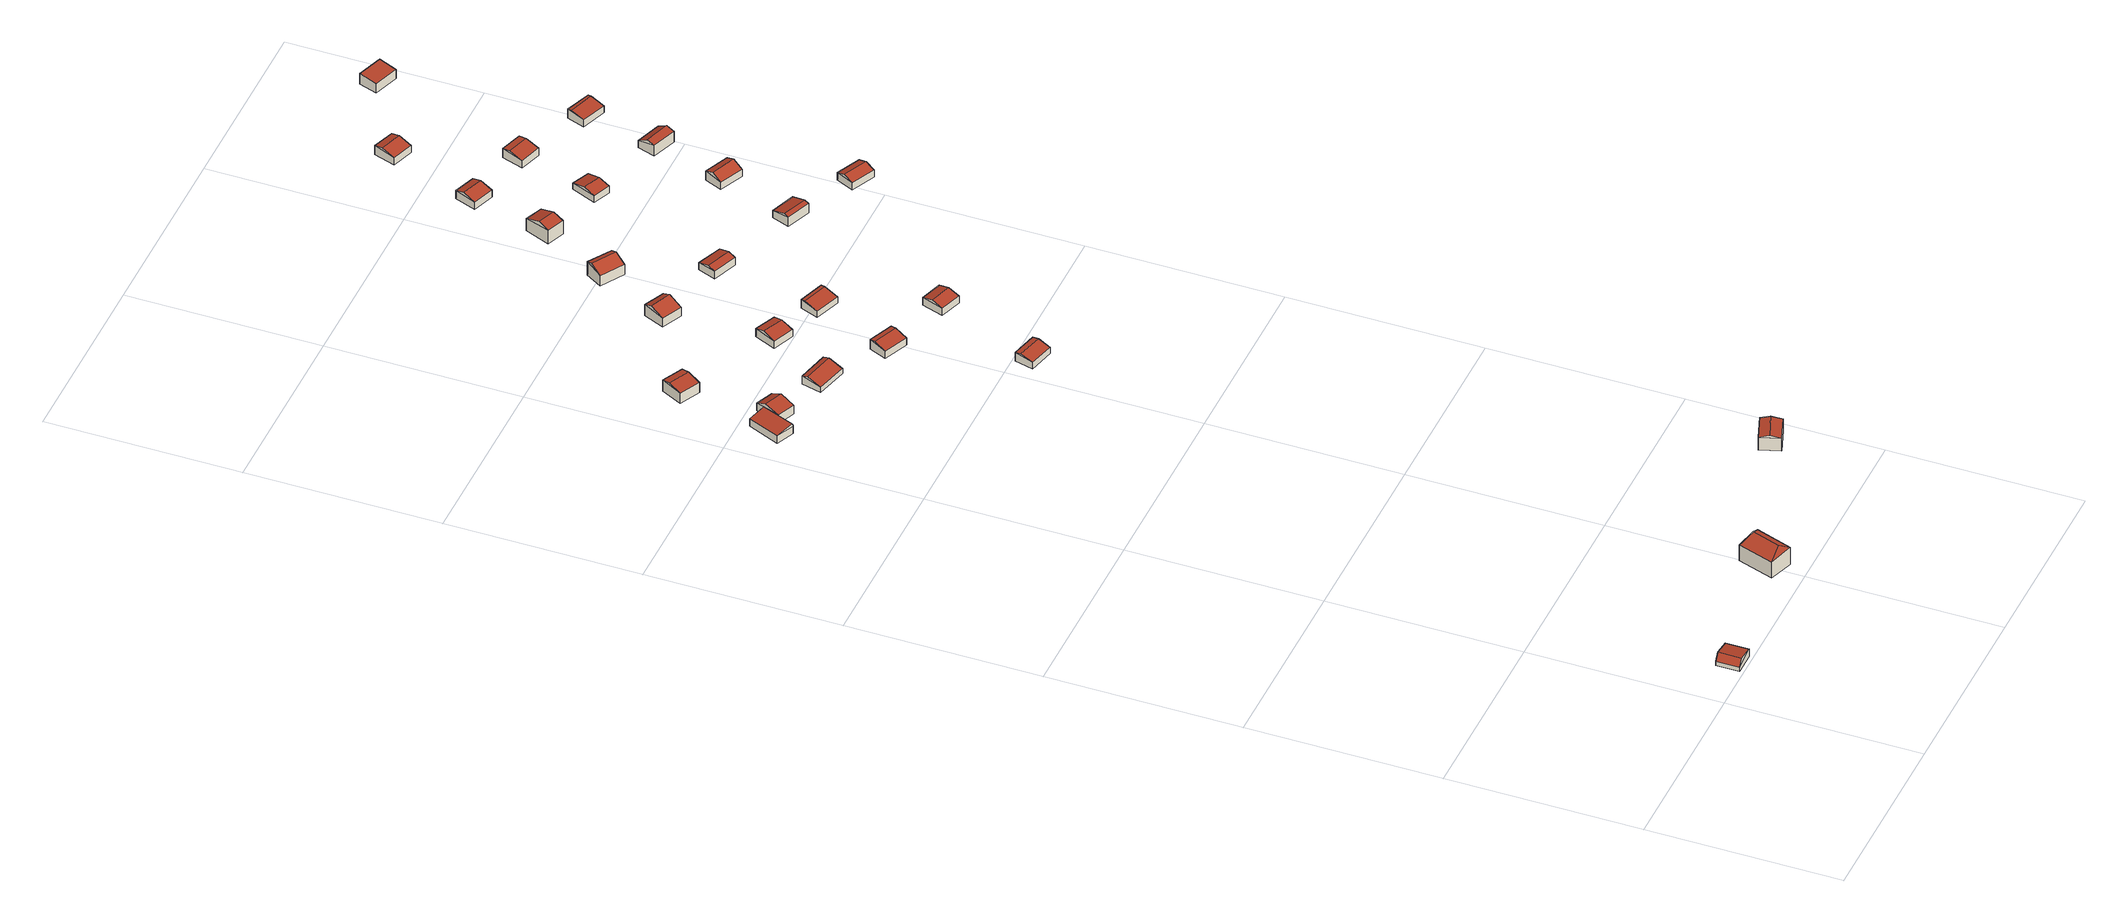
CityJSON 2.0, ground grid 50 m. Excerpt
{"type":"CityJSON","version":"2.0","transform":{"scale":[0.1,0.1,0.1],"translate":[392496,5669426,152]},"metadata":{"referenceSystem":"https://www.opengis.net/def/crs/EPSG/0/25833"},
"CityObjects":{
"building1":{"type":"Building","attributes":{"Dachtyp_tdc":"tdcGableRoof","Gemeindeschluessel":14627140,"Dachneigung":10.19,"QualitaetDacherkennung":43,"Geometrietyp2DReferenz":"3000","function":"31001_9998","roofType":"3100","measuredHeight":3.04},"geometry":[{"type":"MultiSurface","lod":"2","boundaries":[[[0,1,2,3]],[[1,4,5,2]],[[4,6,7,5]],[[6,0,3,7]],[[4,1,8]],[[0,6,9]],[[1,0,9,8]],[[6,4,8,9]],[[3,2,5,7]]],"semantics":{"surfaces":[{"type":"WallSurface"},{"type":"RoofSurface"},{"type":"GroundSurface"}],"values":[0,0,0,0,0,0,1,1,2]}}]},
"building2":{"type":"Building","attributes":{"Dachtyp_tdc":"tdcHipAndGableRoof","Gemeindeschluessel":14627140,"Dachneigung":10.4,"QualitaetDacherkennung":27,"Geometrietyp2DReferenz":"3000","function":"31001_9998","roofType":"5000","measuredHeight":5.52},"geometry":[{"type":"MultiSurface","lod":"2","boundaries":[[[10,11,12,13]],[[11,14,15,12]],[[14,16,17,15]],[[16,10,13,17]],[[14,11,18]],[[10,16,19]],[[11,10,19,18]],[[16,14,18,19]],[[13,12,15,17]]],"semantics":{"surfaces":[{"type":"WallSurface"},{"type":"RoofSurface"},{"type":"GroundSurface"}],"values":[0,0,0,0,1,0,1,1,2]}}]},
"building3":{"type":"Building","attributes":{"Dachtyp_tdc":"tdcGableRoof","Gemeindeschluessel":14627140,"Dachneigung":10.4,"QualitaetDacherkennung":29,"Geometrietyp2DReferenz":"3000","function":"31001_9998","roofType":"3100","measuredHeight":3},"geometry":[{"type":"MultiSurface","lod":"2","boundaries":[[[20,21,22,23]],[[21,24,25,22]],[[24,26,27,25]],[[26,28,29,27]],[[28,20,23,29]],[[28,30,31,20]],[[32,33,31,30,34]],[[26,34,30,28]],[[24,32,34,26]],[[21,33,32,24]],[[20,31,33,21]],[[23,22,25,27,29]]],"semantics":{"surfaces":[{"type":"WallSurface"},{"type":"RoofSurface"},{"type":"GroundSurface"}],"values":[0,0,0,0,0,1,1,0,0,0,0,2]}}]},
"building4":{"type":"Building","attributes":{"Dachtyp_tdc":"tdcFreeFormRoof","Gemeindeschluessel":14627140,"Dachneigung":14.3,"QualitaetDacherkennung":90,"Geometrietyp2DReferenz":"3000","function":"31001_9998","roofType":"5000","measuredHeight":3.65},"geometry":[{"type":"MultiSurface","lod":"2","boundaries":[[[35,36,37,38]],[[36,39,40,37]],[[39,41,42,40]],[[41,35,38,42]],[[36,43,44,39]],[[43,35,41,44]],[[41,39,44]],[[36,35,43]],[[38,37,40,42]]],"semantics":{"surfaces":[{"type":"WallSurface"},{"type":"RoofSurface"},{"type":"GroundSurface"}],"values":[0,0,0,0,1,1,0,0,2]}}]},
"building5":{"type":"Building","attributes":{"Dachtyp_tdc":"tdcGableRoof","Gemeindeschluessel":14627140,"Dachneigung":13.1,"QualitaetDacherkennung":79,"Geometrietyp2DReferenz":"3000","function":"31001_9998","roofType":"3100","measuredHeight":3.81},"geometry":[{"type":"MultiSurface","lod":"2","boundaries":[[[45,46,47,48]],[[46,49,50,47]],[[49,51,52,50]],[[51,45,48,52]],[[49,46,53]],[[45,51,54]],[[46,45,54,53]],[[51,49,53,54]],[[48,47,50,52]]],"semantics":{"surfaces":[{"type":"WallSurface"},{"type":"RoofSurface"},{"type":"GroundSurface"}],"values":[0,0,0,0,0,0,1,1,2]}}]},
"building6":{"type":"Building","attributes":{"Dachtyp_tdc":"tdcGableRoof","Gemeindeschluessel":14627140,"Dachneigung":14.14,"QualitaetDacherkennung":77,"Geometrietyp2DReferenz":"3000","function":"31001_9998","roofType":"3100","measuredHeight":4.47},"geometry":[{"type":"MultiSurface","lod":"2","boundaries":[[[55,56,57,58]],[[56,59,60,57]],[[59,61,62,60]],[[61,55,58,62]],[[59,56,63]],[[55,61,64]],[[56,55,64,63]],[[61,59,63,64]],[[58,57,60,62]]],"semantics":{"surfaces":[{"type":"WallSurface"},{"type":"RoofSurface"},{"type":"GroundSurface"}],"values":[0,0,0,0,0,0,1,1,2]}}]},
"building7":{"type":"Building","attributes":{"Dachtyp_tdc":"tdcGableRoof","Gemeindeschluessel":14627140,"Dachneigung":20.18,"QualitaetDacherkennung":69,"Geometrietyp2DReferenz":"3000","function":"31001_9998","roofType":"3100","measuredHeight":2.87},"geometry":[{"type":"MultiSurface","lod":"2","boundaries":[[[65,66,67,68]],[[66,69,70,67]],[[69,71,72,70]],[[71,65,68,72]],[[69,66,73]],[[65,71,74]],[[66,65,74,73]],[[71,69,73,74]],[[68,67,70,72]]],"semantics":{"surfaces":[{"type":"WallSurface"},{"type":"RoofSurface"},{"type":"GroundSurface"}],"values":[0,0,0,0,0,0,1,1,2]}}]},
"building8":{"type":"Building","attributes":{"Dachtyp_tdc":"tdcGableRoof","Gemeindeschluessel":14627140,"Dachneigung":14.65,"QualitaetDacherkennung":78,"Geometrietyp2DReferenz":"3000","function":"31001_9998","roofType":"3100","measuredHeight":2.87},"geometry":[{"type":"MultiSurface","lod":"2","boundaries":[[[75,76,77,78]],[[76,79,80,77]],[[79,81,82,80]],[[81,75,78,82]],[[79,76,83]],[[75,81,84]],[[76,75,84,83]],[[81,79,83,84]],[[78,77,80,82]]],"semantics":{"surfaces":[{"type":"WallSurface"},{"type":"RoofSurface"},{"type":"GroundSurface"}],"values":[0,0,0,0,0,0,1,1,2]}}]},
"building9":{"type":"Building","attributes":{"Dachtyp_tdc":"tdcGableRoof","Gemeindeschluessel":14627140,"Dachneigung":15.41,"QualitaetDacherkennung":80,"Geometrietyp2DReferenz":"3000","function":"31001_9998","roofType":"3100","measuredHeight":3.05},"geometry":[{"type":"MultiSurface","lod":"2","boundaries":[[[85,86,87,88]],[[86,89,90,87]],[[89,91,92,90]],[[91,85,88,92]],[[89,86,93]],[[85,91,94]],[[86,85,94,93]],[[91,89,93,94]],[[88,87,90,92]]],"semantics":{"surfaces":[{"type":"WallSurface"},{"type":"RoofSurface"},{"type":"GroundSurface"}],"values":[0,0,0,0,0,0,1,1,2]}}]},
"building10":{"type":"Building","attributes":{"Dachtyp_tdc":"tdcGableRoof","Gemeindeschluessel":14627140,"Dachneigung":16.5,"QualitaetDacherkennung":89,"Geometrietyp2DReferenz":"3000","function":"31001_9998","roofType":"3100","measuredHeight":3.11},"geometry":[{"type":"MultiSurface","lod":"2","boundaries":[[[95,96,97,98]],[[96,99,100,97]],[[99,101,102,100]],[[101,95,98,102]],[[99,96,103]],[[95,101,104]],[[96,95,104,103]],[[101,99,103,104]],[[98,97,100,102]]],"semantics":{"surfaces":[{"type":"WallSurface"},{"type":"RoofSurface"},{"type":"GroundSurface"}],"values":[0,0,0,0,0,0,1,1,2]}}]},
"building11":{"type":"Building","attributes":{"Dachtyp_tdc":"tdcGableRoof","Gemeindeschluessel":14627140,"Dachneigung":22.69,"QualitaetDacherkennung":87,"Geometrietyp2DReferenz":"3000","function":"31001_9998","roofType":"3100","measuredHeight":4.17},"geometry":[{"type":"MultiSurface","lod":"2","boundaries":[[[105,106,107,108]],[[106,109,110,107]],[[109,111,112,110]],[[111,105,108,112]],[[109,106,113]],[[105,111,114]],[[106,105,114,113]],[[111,109,113,114]],[[108,107,110,112]]],"semantics":{"surfaces":[{"type":"WallSurface"},{"type":"RoofSurface"},{"type":"GroundSurface"}],"values":[0,0,0,0,0,0,1,1,2]}}]},
"building12":{"type":"Building","attributes":{"Dachtyp_tdc":"tdcGableRoof","Gemeindeschluessel":14627140,"Dachneigung":14.94,"QualitaetDacherkennung":84,"Geometrietyp2DReferenz":"3000","function":"31001_9998","roofType":"3100","measuredHeight":2.81},"geometry":[{"type":"MultiSurface","lod":"2","boundaries":[[[115,116,117,118]],[[116,119,120,117]],[[119,121,122,120]],[[121,115,118,122]],[[119,116,123]],[[115,121,124]],[[116,115,124,123]],[[121,119,123,124]],[[118,117,120,122]]],"semantics":{"surfaces":[{"type":"WallSurface"},{"type":"RoofSurface"},{"type":"GroundSurface"}],"values":[0,0,0,0,0,0,1,1,2]}}]},
"building13":{"type":"Building","attributes":{"Dachtyp_tdc":"tdcGableRoof","Gemeindeschluessel":14627140,"Dachneigung":16.67,"QualitaetDacherkennung":86,"Geometrietyp2DReferenz":"3000","function":"31001_9998","roofType":"3100","measuredHeight":3.02},"geometry":[{"type":"MultiSurface","lod":"2","boundaries":[[[125,126,127,128]],[[126,129,130,127]],[[129,131,132,130]],[[131,125,128,132]],[[129,126,133]],[[125,131,134]],[[126,125,134,133]],[[131,129,133,134]],[[128,127,130,132]]],"semantics":{"surfaces":[{"type":"WallSurface"},{"type":"RoofSurface"},{"type":"GroundSurface"}],"values":[0,0,0,0,0,0,1,1,2]}}]},
"building14":{"type":"Building","attributes":{"Dachtyp_tdc":"tdcGableRoof","Gemeindeschluessel":14627140,"Dachneigung":26.86,"QualitaetDacherkennung":82,"Geometrietyp2DReferenz":"3000","function":"31001_9998","roofType":"3100","measuredHeight":4.58},"geometry":[{"type":"MultiSurface","lod":"2","boundaries":[[[135,136,137,138]],[[136,139,140,137]],[[139,141,142,140]],[[141,135,138,142]],[[139,136,143]],[[135,141,144]],[[136,135,144,143]],[[141,139,143,144]],[[138,137,140,142]]],"semantics":{"surfaces":[{"type":"WallSurface"},{"type":"RoofSurface"},{"type":"GroundSurface"}],"values":[0,0,0,0,0,0,1,1,2]}}]},
"building15":{"type":"Building","attributes":{"Dachtyp_tdc":"tdcGableRoof","Gemeindeschluessel":14627140,"Dachneigung":17.56,"QualitaetDacherkennung":86,"Geometrietyp2DReferenz":"3000","function":"31001_9998","roofType":"3100","measuredHeight":2.87},"geometry":[{"type":"MultiSurface","lod":"2","boundaries":[[[145,146,147,148]],[[146,149,150,147]],[[149,151,152,150]],[[151,145,148,152]],[[149,146,153]],[[145,151,154]],[[146,145,154,153]],[[151,149,153,154]],[[148,147,150,152]]],"semantics":{"surfaces":[{"type":"WallSurface"},{"type":"RoofSurface"},{"type":"GroundSurface"}],"values":[0,0,0,0,0,0,1,1,2]}}]},
"building16":{"type":"Building","attributes":{"Dachtyp_tdc":"tdcGableRoof","Gemeindeschluessel":14627140,"Dachneigung":19.54,"QualitaetDacherkennung":79,"Geometrietyp2DReferenz":"3000","function":"31001_9998","roofType":"3100","measuredHeight":5.04},"geometry":[{"type":"MultiSurface","lod":"2","boundaries":[[[155,156,157,158]],[[156,159,160,157]],[[159,161,162,160]],[[161,155,158,162]],[[159,156,163]],[[155,161,164]],[[156,155,164,163]],[[161,159,163,164]],[[158,157,160,162]]],"semantics":{"surfaces":[{"type":"WallSurface"},{"type":"RoofSurface"},{"type":"GroundSurface"}],"values":[0,0,0,0,0,0,1,1,2]}}]},
"building17":{"type":"Building","attributes":{"Dachtyp_tdc":"tdcGableRoof","Gemeindeschluessel":14627140,"Dachneigung":16.34,"QualitaetDacherkennung":80,"Geometrietyp2DReferenz":"3000","function":"31001_9998","roofType":"3100","measuredHeight":3.06},"geometry":[{"type":"MultiSurface","lod":"2","boundaries":[[[165,166,167,168]],[[166,169,170,167]],[[169,171,172,170]],[[171,165,168,172]],[[169,166,173]],[[165,171,174]],[[166,165,174,173]],[[171,169,173,174]],[[168,167,170,172]]],"semantics":{"surfaces":[{"type":"WallSurface"},{"type":"RoofSurface"},{"type":"GroundSurface"}],"values":[0,0,0,0,0,0,1,1,2]}}]},
"building18":{"type":"Building","attributes":{"Dachtyp_tdc":"tdcGableRoof","Gemeindeschluessel":14627140,"Dachneigung":16.78,"QualitaetDacherkennung":88,"Geometrietyp2DReferenz":"3000","function":"31001_9998","roofType":"3100","measuredHeight":3.04},"geometry":[{"type":"MultiSurface","lod":"2","boundaries":[[[175,176,177,178]],[[176,179,180,177]],[[179,181,182,180]],[[181,175,178,182]],[[179,176,183]],[[175,181,184]],[[176,175,184,183]],[[181,179,183,184]],[[178,177,180,182]]],"semantics":{"surfaces":[{"type":"WallSurface"},{"type":"RoofSurface"},{"type":"GroundSurface"}],"values":[0,0,0,0,0,0,1,1,2]}}]},
"building19":{"type":"Building","attributes":{"Dachtyp_tdc":"tdcGableRoof","Gemeindeschluessel":14627140,"Dachneigung":13.87,"QualitaetDacherkennung":59,"Geometrietyp2DReferenz":"3000","function":"31001_9998","roofType":"3100","measuredHeight":2.75},"geometry":[{"type":"MultiSurface","lod":"2","boundaries":[[[185,186,187,188]],[[186,189,190,187]],[[189,191,192,190]],[[191,185,188,192]],[[189,186,193]],[[185,191,194]],[[186,185,194,193]],[[191,189,193,194]],[[188,187,190,192]]],"semantics":{"surfaces":[{"type":"WallSurface"},{"type":"RoofSurface"},{"type":"GroundSurface"}],"values":[0,0,0,0,0,0,1,1,2]}}]},
"building20":{"type":"Building","attributes":{"Dachtyp_tdc":"tdcGableRoof","Gemeindeschluessel":14627140,"Dachneigung":28,"QualitaetDacherkennung":88,"Geometrietyp2DReferenz":"3000","function":"31001_9998","roofType":"3100","measuredHeight":3.61},"geometry":[{"type":"MultiSurface","lod":"2","boundaries":[[[195,196,197,198]],[[196,199,200,197]],[[199,201,202,200]],[[201,195,198,202]],[[199,196,203]],[[195,201,204]],[[196,195,204,203]],[[201,199,203,204]],[[198,197,200,202]]],"semantics":{"surfaces":[{"type":"WallSurface"},{"type":"RoofSurface"},{"type":"GroundSurface"}],"values":[0,0,0,0,0,0,1,1,2]}}]},
"building21":{"type":"Building","attributes":{"Dachtyp_tdc":"tdcGableRoof","Gemeindeschluessel":14627140,"Dachneigung":17.24,"QualitaetDacherkennung":94,"Geometrietyp2DReferenz":"3000","function":"31001_9998","roofType":"3100","measuredHeight":2.97},"geometry":[{"type":"MultiSurface","lod":"2","boundaries":[[[205,206,207,208]],[[206,209,210,207]],[[209,211,212,210]],[[211,205,208,212]],[[209,206,213]],[[205,211,214]],[[206,205,214,213]],[[211,209,213,214]],[[208,207,210,212]]],"semantics":{"surfaces":[{"type":"WallSurface"},{"type":"RoofSurface"},{"type":"GroundSurface"}],"values":[0,0,0,0,0,0,1,1,2]}}]},
"building22":{"type":"Building","attributes":{"Dachtyp_tdc":"tdcGableRoof","Gemeindeschluessel":14627140,"Dachneigung":13.02,"QualitaetDacherkennung":83,"Geometrietyp2DReferenz":"3000","function":"31001_9998","roofType":"3100","measuredHeight":3.08},"geometry":[{"type":"MultiSurface","lod":"2","boundaries":[[[215,216,217,218]],[[216,219,220,217]],[[219,221,222,220]],[[221,215,218,222]],[[219,216,223]],[[215,221,224]],[[216,215,224,223]],[[221,219,223,224]],[[218,217,220,222]]],"semantics":{"surfaces":[{"type":"WallSurface"},{"type":"RoofSurface"},{"type":"GroundSurface"}],"values":[0,0,0,0,0,0,1,1,2]}}]},
"building23":{"type":"Building","attributes":{"Dachtyp_tdc":"tdcGableRoof","Gemeindeschluessel":14627140,"Dachneigung":16.64,"QualitaetDacherkennung":88,"Geometrietyp2DReferenz":"3000","function":"31001_9998","roofType":"3100","measuredHeight":3.25},"geometry":[{"type":"MultiSurface","lod":"2","boundaries":[[[225,226,227,228]],[[226,229,230,227]],[[229,231,232,230]],[[231,225,228,232]],[[229,226,233]],[[225,231,234]],[[226,225,234,233]],[[231,229,233,234]],[[228,227,230,232]]],"semantics":{"surfaces":[{"type":"WallSurface"},{"type":"RoofSurface"},{"type":"GroundSurface"}],"values":[0,0,0,0,0,0,1,1,2]}}]},
"building24":{"type":"Building","attributes":{"Dachtyp_tdc":"tdcGableRoof","Gemeindeschluessel":14627140,"Dachneigung":31.66,"QualitaetDacherkennung":66,"Geometrietyp2DReferenz":"3000","function":"31001_9998","roofType":"3100","measuredHeight":3.7},"geometry":[{"type":"MultiSurface","lod":"2","boundaries":[[[235,236,237,238]],[[236,239,240,237]],[[239,241,242,240]],[[241,235,238,242]],[[239,236,243]],[[235,241,244]],[[236,235,244,243]],[[241,239,243,244]],[[238,237,240,242]]],"semantics":{"surfaces":[{"type":"WallSurface"},{"type":"RoofSurface"},{"type":"GroundSurface"}],"values":[0,0,0,0,0,0,1,1,2]}}]},
"building25":{"type":"Building","attributes":{"Dachtyp_tdc":"tdcGableRoof","Gemeindeschluessel":14627140,"Dachneigung":10.38,"QualitaetDacherkennung":84,"Geometrietyp2DReferenz":"3000","function":"31001_9998","roofType":"3100","measuredHeight":2.76},"geometry":[{"type":"MultiSurface","lod":"2","boundaries":[[[245,246,247,248]],[[246,249,250,247]],[[249,251,252,250]],[[251,245,248,252]],[[249,246,253]],[[245,251,254]],[[246,245,254,253]],[[251,249,253,254]],[[248,247,250,252]]],"semantics":{"surfaces":[{"type":"WallSurface"},{"type":"RoofSurface"},{"type":"GroundSurface"}],"values":[0,0,0,0,0,0,1,1,2]}}]},
"building26":{"type":"Building","attributes":{"Dachtyp_tdc":"tdcPolyFlatRoof","Gemeindeschluessel":14627140,"Dachneigung":5.4,"QualitaetDacherkennung":73,"Geometrietyp2DReferenz":"3000","function":"31001_9998","roofType":"2100","measuredHeight":3.11},"geometry":[{"type":"MultiSurface","lod":"2","boundaries":[[[255,256,257,258]],[[256,259,260,257]],[[259,261,262,260]],[[261,255,258,262]],[[261,259,256,255]],[[258,257,260,262]]],"semantics":{"surfaces":[{"type":"WallSurface"},{"type":"RoofSurface"},{"type":"GroundSurface"}],"values":[0,0,0,0,1,2]}}]}
},
"vertices":[
[117,8,23],[117,68,23],[117,68,10],[117,8,10],[177,68,32],[177,68,10],[177,8,32],[177,8,10],[130,68,41],[129,8,41],
[561,142,58],[529,48,58],[529,48,6],[561,142,6],[468,69,52],[468,69,6],[500,163,52],[500,163,6],[522,74,61],[547,147,61],
[42,2452,78],[89,2433,78],[89,2433,56],[42,2452,56],[72,2391,78],[72,2391,56],[54,2348,78],[54,2348,56],[7,2368,78],[7,2368,56],[52,2349,86],[86,2434,86],[72,2391,80],[89,2433,80],[54,2348,80],
[144,2437,81],[118,2372,85],[118,2372,59],[144,2437,59],[72,2391,85],[72,2391,59],[98,2456,81],[98,2456,59],[134,2410,95],[87,2429,95],
[90,2688,86],[144,2661,86],[144,2661,52],[90,2688,52],[117,2607,82],[117,2607,52],[63,2634,82],[63,2634,52],[134,2641,90],[80,2668,90],
[850,257,80],[918,281,80],[918,281,42],[850,257,42],[936,229,79],[936,229,42],[868,205,79],[868,205,42],[926,256,86],[859,232,86],
[294,2321,77],[211,2342,77],[211,2342,62],[294,2321,62],[224,2394,86],[224,2394,62],[307,2374,86],[307,2374,62],[220,2378,91],[303,2358,91],
[480,1965,93],[548,1948,93],[548,1948,68],[480,1965,68],[535,1899,87],[535,1899,68],[468,1916,87],[468,1916,68],[544,1932,96],[476,1949,96],
[400,2295,92],[464,2268,92],[464,2268,64],[400,2295,64],[445,2222,85],[445,2222,64],[380,2249,85],[380,2249,64],[458,2254,95],[394,2281,95],
[340,2556,91],[395,2532,91],[395,2532,66],[340,2556,66],[372,2477,87],[372,2477,66],[316,2500,87],[316,2500,66],[385,2509,97],[330,2533,97],
[328,2829,88],[382,2804,88],[382,2804,56],[328,2829,56],[357,2749,82],[357,2749,56],[303,2774,82],[303,2774,56],[373,2784,98],[318,2809,98],
[467,2494,100],[533,2471,100],[533,2471,74],[467,2494,74],[517,2423,92],[517,2423,74],[450,2447,92],[450,2447,74],[530,2461,102],[463,2484,102],
[590,2240,90],[647,2221,90],[647,2221,68],[590,2240,68],[628,2164,89],[628,2164,68],[571,2183,89],[571,2183,68],[638,2194,98],[581,2213,98],
[427,3012,86],[486,2975,86],[486,2975,46],[427,3012,46],[460,2932,76],[460,2932,46],[400,2969,76],[400,2969,46],[477,2960,92],[417,2997,92],
[507,2766,97],[572,2740,97],[572,2740,77],[507,2766,77],[553,2693,100],[553,2693,77],[488,2719,100],[488,2719,77],[561,2713,106],[496,2738,106],
[561,3127,72],[514,3145,72],[514,3145,32],[561,3127,32],[540,3210,68],[540,3210,32],[586,3192,68],[586,3192,32],[525,3172,82],[571,3154,82],
[726,2670,116],[791,2645,116],[791,2645,96],[726,2670,96],[773,2598,124],[773,2598,96],[708,2623,124],[708,2623,96],[778,2611,127],[713,2636,127],
[587,3405,57],[643,3385,57],[643,3385,34],[587,3405,34],[623,3329,54],[623,3329,34],[566,3349,54],[566,3349,34],[634,3362,65],[578,3382,65],
[691,3155,77],[737,3135,77],[737,3135,59],[691,3155,59],[710,3071,79],[710,3071,59],[664,3090,79],[664,3090,59],[722,3101,87],[676,3120,87],
[795,2865,123],[859,2837,123],[859,2837,96],[795,2865,96],[839,2791,117],[839,2791,96],[775,2819,117],[775,2819,96],[850,2817,132],[786,2844,132],
[900,2578,126],[963,2549,126],[963,2549,104],[900,2578,104],[942,2503,125],[942,2503,104],[879,2533,125],[879,2533,104],[953,2527,134],[890,2557,134],
[786,3278,72],[729,3296,72],[729,3296,50],[786,3278,50],[748,3353,77],[748,3353,50],[805,3335,77],[805,3335,50],[741,3333,81],[798,3314,81],
[664,3639,62],[720,3619,62],[720,3619,36],[664,3639,36],[701,3562,57],[701,3562,36],[644,3582,57],[644,3582,36],[713,3597,68],[656,3617,68],
[866,3062,100],[932,3039,100],[932,3039,80],[866,3062,80],[915,2992,112],[915,2992,80],[850,3015,112],[850,3015,80],[923,3013,117],[857,3036,117],
[921,3260,92],[987,3236,92],[987,3236,66],[921,3260,66],[970,3189,86],[970,3189,66],[904,3213,86],[904,3213,66],[983,3226,94],[917,3250,94],
[867,3717,69],[883,3764,74],[883,3764,42],[867,3717,42],[949,3741,74],[949,3741,42],[933,3694,69],[933,3694,42]
]}
